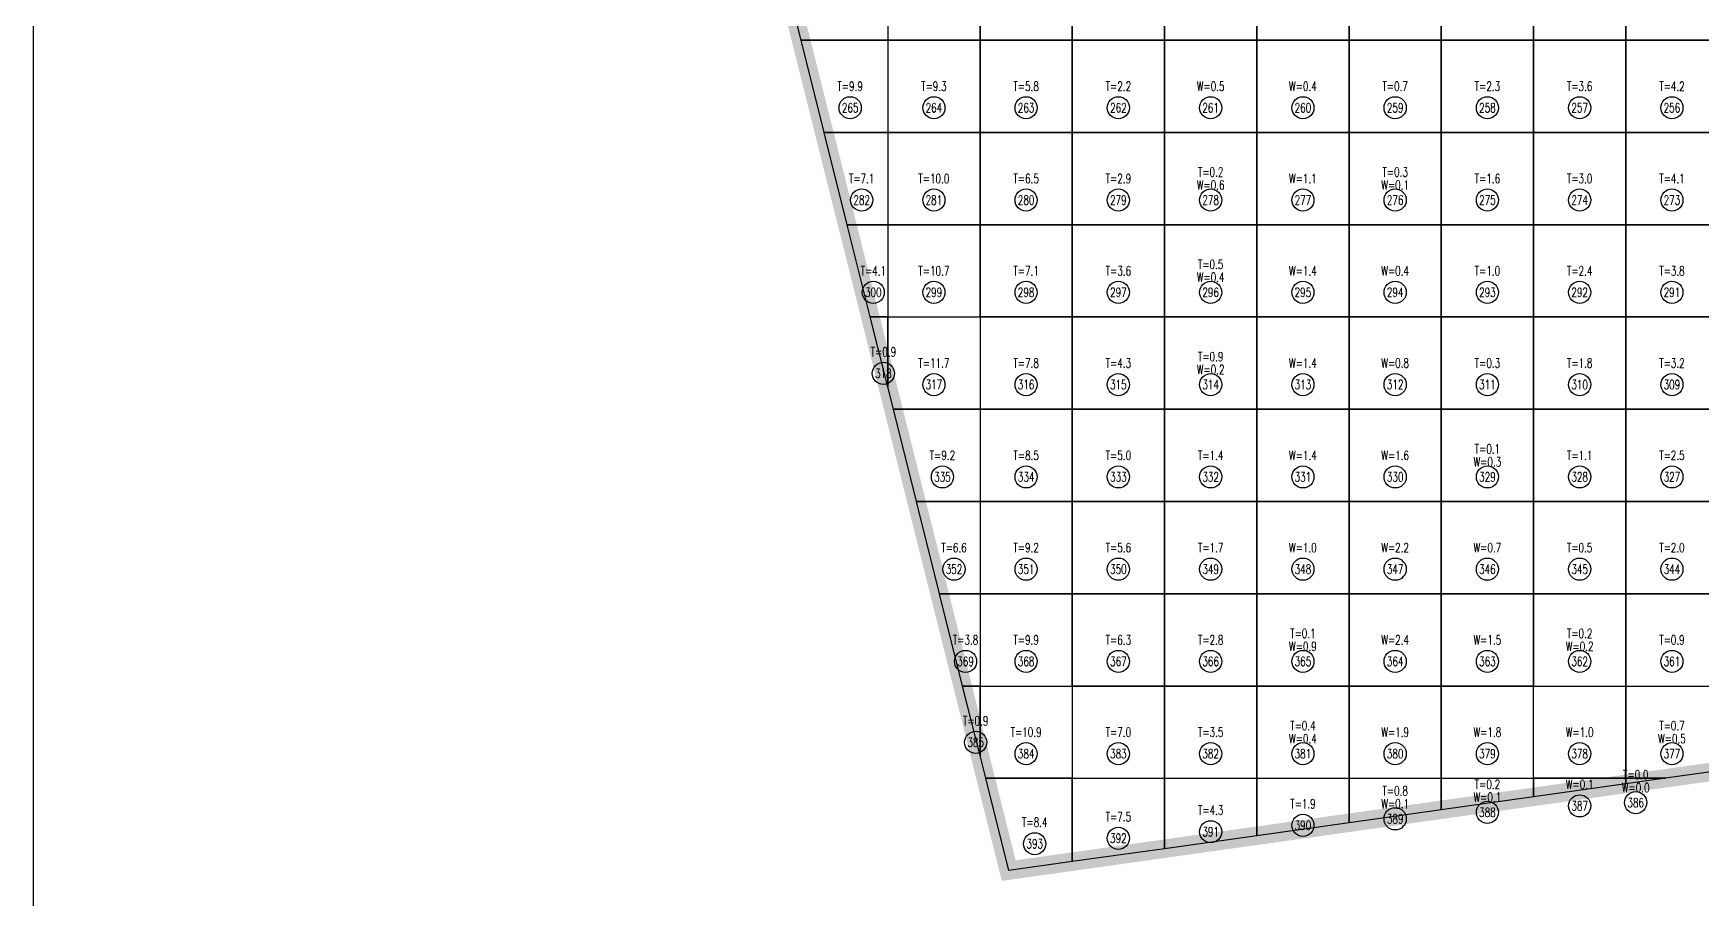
# Model space of a CAD drawing. Extents: x 4283 to 40403, y 1134 to 1764.
# Drawn here: x 13322 to 13397.3, y 1574.9 to 1614 of the extents above; entities that cross this region are included whole.
import ezdxf
from ezdxf.enums import TextEntityAlignment as Align

# ---------------------------------------------------------------- set-up
doc = ezdxf.new("R2010")
doc.units = 0
for name, color, linetype in [('tdz_14-4方格网', 2, 'Continuous'), ('tdz_14-4方格网计算', 7, 'Continuous'), ('tdz_土方计算图', 7, 'Continuous'), ('tdz_格田', 6, 'Continuous')]:
    doc.layers.add(name, color=color, linetype=linetype)
doc.styles.add('GLandNum', font='txt_____.ttf', dxfattribs={"width": 0.7, "height": 0.5})

msp = doc.modelspace()

# ---------------------------------------------------------------- linework, layer by layer
at = {"layer": 'tdz_14-4方格网', "linetype": 'Continuous'}
for points in [[(13356.411, 1614.665, 2830), (13356.411, 1617.828, 2830), (13360.577, 1617.828, 2830), (13360.577, 1613.661, 2830), (13356.662, 1613.661, 2830)], [(13360.577, 1617.828, 2830), (13360.577, 1613.661, 2830), (13364.744, 1613.661, 2830), (13364.744, 1617.828, 2830)], [(13364.744, 1617.828, 2830), (13364.744, 1613.661, 2830), (13368.911, 1613.661, 2830), (13368.911, 1617.828, 2830)], [(13368.911, 1617.828, 2830), (13368.911, 1613.661, 2830), (13373.077, 1613.661, 2830), (13373.077, 1617.828, 2830)], [(13373.077, 1617.828, 2830), (13373.077, 1613.661, 2830), (13377.244, 1613.661, 2829.913), (13377.244, 1617.828, 2829.87)], [(13377.244, 1617.828, 2829.87), (13377.244, 1613.661, 2829.913), (13381.411, 1613.661, 2829.749), (13381.411, 1617.828, 2829.706)], [(13381.411, 1617.828, 2829.706), (13381.411, 1613.661, 2829.749), (13385.577, 1613.661, 2829.584), (13385.577, 1617.828, 2829.541)], [(13385.577, 1617.828, 2829.541), (13385.577, 1613.661, 2829.584), (13389.744, 1613.661, 2829.42), (13389.744, 1617.828, 2829.377)], [(13389.744, 1617.828, 2829.377), (13389.744, 1613.661, 2829.42), (13393.911, 1613.661, 2829.256), (13393.911, 1617.828, 2829.212)], [(13393.911, 1617.828, 2829.212), (13393.911, 1613.661, 2829.256), (13398.077, 1613.661, 2829.167), (13398.077, 1617.828, 2829.167)], [(13356.662, 1613.661, 2830), (13360.577, 1613.661, 2830), (13360.577, 1609.494, 2830), (13357.704, 1609.494, 2830)], [(13360.577, 1613.661, 2830), (13360.577, 1609.494, 2830), (13364.744, 1609.494, 2830), (13364.744, 1613.661, 2830)], [(13364.744, 1613.661, 2830), (13364.744, 1609.494, 2830), (13368.911, 1609.494, 2830), (13368.911, 1613.661, 2830)], [(13368.911, 1613.661, 2830), (13368.911, 1609.494, 2830), (13373.077, 1609.494, 2830), (13373.077, 1613.661, 2830)], [(13373.077, 1613.661, 2830), (13373.077, 1609.494, 2830), (13377.244, 1609.494, 2829.957), (13377.244, 1613.661, 2829.913)], [(13377.244, 1613.661, 2829.913), (13377.244, 1609.494, 2829.957), (13381.411, 1609.494, 2829.793), (13381.411, 1613.661, 2829.749)], [(13381.411, 1613.661, 2829.749), (13381.411, 1609.494, 2829.793), (13385.577, 1609.494, 2829.628), (13385.577, 1613.661, 2829.584)], [(13385.577, 1613.661, 2829.584), (13385.577, 1609.494, 2829.628), (13389.744, 1609.494, 2829.463), (13389.744, 1613.661, 2829.42)], [(13389.744, 1613.661, 2829.42), (13389.744, 1609.494, 2829.463), (13393.911, 1609.494, 2829.299), (13393.911, 1613.661, 2829.256)], [(13393.911, 1613.661, 2829.256), (13393.911, 1609.494, 2829.299), (13398.077, 1609.494, 2829.167), (13398.077, 1613.661, 2829.167)], [(13357.704, 1609.494, 2830), (13360.577, 1609.494, 2830), (13360.577, 1605.328, 2830), (13358.747, 1605.328, 2830)], [(13360.577, 1609.494, 2830), (13360.577, 1605.328, 2830), (13364.744, 1605.328, 2830), (13364.744, 1609.494, 2830)], [(13364.744, 1609.494, 2830), (13364.744, 1605.328, 2830), (13368.911, 1605.328, 2830), (13368.911, 1609.494, 2830)], [(13368.911, 1609.494, 2830), (13368.911, 1605.328, 2830), (13373.077, 1605.328, 2830), (13373.077, 1609.494, 2830)], [(13373.077, 1609.494, 2830), (13373.077, 1605.328, 2830), (13377.244, 1605.328, 2830), (13377.244, 1609.494, 2829.957)], [(13377.244, 1609.494, 2829.957), (13377.244, 1605.328, 2830), (13381.411, 1605.328, 2829.836), (13381.411, 1609.494, 2829.793)], [(13381.411, 1609.494, 2829.793), (13381.411, 1605.328, 2829.836), (13385.577, 1605.328, 2829.672), (13385.577, 1609.494, 2829.628)], [(13385.577, 1609.494, 2829.628), (13385.577, 1605.328, 2829.672), (13389.744, 1605.328, 2829.507), (13389.744, 1609.494, 2829.463)], [(13389.744, 1609.494, 2829.463), (13389.744, 1605.328, 2829.507), (13393.911, 1605.328, 2829.343), (13393.911, 1609.494, 2829.299)], [(13393.911, 1609.494, 2829.299), (13393.911, 1605.328, 2829.343), (13398.077, 1605.328, 2829.177), (13398.077, 1609.494, 2829.167)], [(13358.747, 1605.328, 2830), (13360.577, 1605.328, 2830), (13360.577, 1601.161, 2830), (13359.789, 1601.161, 2830)], [(13360.577, 1605.328, 2830), (13360.577, 1601.161, 2830), (13364.744, 1601.161, 2830), (13364.744, 1605.328, 2830)], [(13364.744, 1605.328, 2830), (13364.744, 1601.161, 2830), (13368.911, 1601.161, 2830), (13368.911, 1605.328, 2830)], [(13368.911, 1605.328, 2830), (13368.911, 1601.161, 2830), (13373.077, 1601.161, 2830), (13373.077, 1605.328, 2830)], [(13373.077, 1605.328, 2830), (13373.077, 1601.161, 2830), (13377.244, 1601.161, 2830), (13377.244, 1605.328, 2830)], [(13377.244, 1605.328, 2830), (13377.244, 1601.161, 2830), (13381.411, 1601.161, 2829.88), (13381.411, 1605.328, 2829.836)], [(13381.411, 1605.328, 2829.836), (13381.411, 1601.161, 2829.88), (13385.577, 1601.161, 2829.715), (13385.577, 1605.328, 2829.672)], [(13385.577, 1605.328, 2829.672), (13385.577, 1601.161, 2829.715), (13389.744, 1601.161, 2829.551), (13389.744, 1605.328, 2829.507)], [(13389.744, 1605.328, 2829.507), (13389.744, 1601.161, 2829.551), (13393.911, 1601.161, 2829.386), (13393.911, 1605.328, 2829.343)], [(13393.911, 1605.328, 2829.343), (13393.911, 1601.161, 2829.386), (13398.077, 1601.161, 2829.222), (13398.077, 1605.328, 2829.177)], [(13359.789, 1601.161, 2830), (13360.577, 1601.161, 2830), (13360.577, 1598.009, 2830)], [(13360.577, 1598.009, 2830), (13360.577, 1601.161, 2830), (13364.744, 1601.161, 2830), (13364.744, 1596.994, 2830), (13360.831, 1596.994, 2830)], [(13364.744, 1601.161, 2830), (13364.744, 1596.994, 2830), (13368.911, 1596.994, 2830), (13368.911, 1601.161, 2830)], [(13368.911, 1601.161, 2830), (13368.911, 1596.994, 2830), (13373.077, 1596.994, 2830), (13373.077, 1601.161, 2830)], [(13373.077, 1601.161, 2830), (13373.077, 1596.994, 2830), (13377.244, 1596.994, 2830), (13377.244, 1601.161, 2830)], [(13377.244, 1601.161, 2830), (13377.244, 1596.994, 2830), (13381.411, 1596.994, 2829.923), (13381.411, 1601.161, 2829.88)], [(13381.411, 1601.161, 2829.88), (13381.411, 1596.994, 2829.923), (13385.577, 1596.994, 2829.758), (13385.577, 1601.161, 2829.715)], [(13385.577, 1601.161, 2829.715), (13385.577, 1596.994, 2829.758), (13389.744, 1596.994, 2829.594), (13389.744, 1601.161, 2829.551)], [(13389.744, 1601.161, 2829.551), (13389.744, 1596.994, 2829.594), (13393.911, 1596.994, 2829.429), (13393.911, 1601.161, 2829.386)], [(13393.911, 1601.161, 2829.386), (13393.911, 1596.994, 2829.429), (13398.077, 1596.994, 2829.264), (13398.077, 1601.161, 2829.222)], [(13360.831, 1596.994, 2830), (13364.744, 1596.994, 2830), (13364.744, 1592.828, 2830), (13361.873, 1592.828, 2830)], [(13364.744, 1596.994, 2830), (13364.744, 1592.828, 2830), (13368.911, 1592.828, 2830), (13368.911, 1596.994, 2830)], [(13368.911, 1596.994, 2830), (13368.911, 1592.828, 2830), (13373.077, 1592.828, 2830), (13373.077, 1596.994, 2830)], [(13373.077, 1596.994, 2830), (13373.077, 1592.828, 2830), (13377.244, 1592.828, 2830), (13377.244, 1596.994, 2830)], [(13377.244, 1596.994, 2830), (13377.244, 1592.828, 2830), (13381.411, 1592.828, 2829.968), (13381.411, 1596.994, 2829.923)], [(13381.411, 1596.994, 2829.923), (13381.411, 1592.828, 2829.968), (13385.577, 1592.828, 2829.803), (13385.577, 1596.994, 2829.758)], [(13385.577, 1596.994, 2829.758), (13385.577, 1592.828, 2829.803), (13389.744, 1592.828, 2829.638), (13389.744, 1596.994, 2829.594)], [(13389.744, 1596.994, 2829.594), (13389.744, 1592.828, 2829.638), (13393.911, 1592.828, 2829.473), (13393.911, 1596.994, 2829.429)], [(13393.911, 1596.994, 2829.429), (13393.911, 1592.828, 2829.473), (13398.077, 1592.828, 2829.307), (13398.077, 1596.994, 2829.264)], [(13361.873, 1592.828, 2830), (13364.744, 1592.828, 2830), (13364.744, 1588.661, 2830), (13362.916, 1588.661, 2830)], [(13364.744, 1592.828, 2830), (13364.744, 1588.661, 2830), (13368.911, 1588.661, 2830), (13368.911, 1592.828, 2830)], [(13368.911, 1592.828, 2830), (13368.911, 1588.661, 2830), (13373.077, 1588.661, 2830), (13373.077, 1592.828, 2830)], [(13373.077, 1592.828, 2830), (13373.077, 1588.661, 2830), (13377.244, 1588.661, 2830), (13377.244, 1592.828, 2830)], [(13377.244, 1592.828, 2830), (13377.244, 1588.661, 2830), (13381.411, 1588.661, 2830), (13381.411, 1592.828, 2829.968)], [(13381.411, 1592.828, 2829.968), (13381.411, 1588.661, 2830), (13385.577, 1588.661, 2829.846), (13385.577, 1592.828, 2829.803)], [(13385.577, 1592.828, 2829.803), (13385.577, 1588.661, 2829.846), (13389.744, 1588.661, 2829.68), (13389.744, 1592.828, 2829.638)], [(13389.744, 1592.828, 2829.638), (13389.744, 1588.661, 2829.68), (13393.911, 1588.661, 2829.513), (13393.911, 1592.828, 2829.473)], [(13393.911, 1592.828, 2829.473), (13393.911, 1588.661, 2829.513), (13398.077, 1588.661, 2829.347), (13398.077, 1592.828, 2829.307)], [(13362.916, 1588.661, 2830), (13364.744, 1588.661, 2830), (13364.744, 1584.494, 2830), (13363.958, 1584.494, 2830)], [(13364.744, 1588.661, 2830), (13364.744, 1584.494, 2830), (13368.911, 1584.494, 2830), (13368.911, 1588.661, 2830)], [(13368.911, 1588.661, 2830), (13368.911, 1584.494, 2830), (13373.077, 1584.494, 2830), (13373.077, 1588.661, 2830)], [(13373.077, 1588.661, 2830), (13373.077, 1584.494, 2830), (13377.244, 1584.494, 2830), (13377.244, 1588.661, 2830)], [(13377.244, 1588.661, 2830), (13377.244, 1584.494, 2830), (13381.411, 1584.494, 2830), (13381.411, 1588.661, 2830)], [(13381.411, 1588.661, 2830), (13381.411, 1584.494, 2830), (13385.577, 1584.494, 2829.894), (13385.577, 1588.661, 2829.846)], [(13385.577, 1588.661, 2829.846), (13385.577, 1584.494, 2829.894), (13389.744, 1584.494, 2829.727), (13389.744, 1588.661, 2829.68)], [(13389.744, 1588.661, 2829.68), (13389.744, 1584.494, 2829.727), (13393.911, 1584.494, 2829.559), (13393.911, 1588.661, 2829.513)], [(13393.911, 1588.661, 2829.513), (13393.911, 1584.494, 2829.559), (13398.077, 1584.494, 2829.449), (13398.077, 1588.661, 2829.347)], [(13363.958, 1584.494, 2830), (13364.744, 1584.494, 2830), (13364.744, 1581.352, 2830)], [(13364.744, 1581.352, 2830), (13364.744, 1584.494, 2830), (13368.911, 1584.494, 2830), (13368.911, 1580.328, 2830), (13365, 1580.328, 2830)], [(13368.911, 1584.494, 2830), (13368.911, 1580.328, 2830), (13373.077, 1580.328, 2830), (13373.077, 1584.494, 2830)], [(13373.077, 1584.494, 2830), (13373.077, 1580.328, 2830), (13377.244, 1580.328, 2830), (13377.244, 1584.494, 2830)], [(13377.244, 1584.494, 2830), (13377.244, 1580.328, 2830), (13381.411, 1580.328, 2829.988), (13381.411, 1584.494, 2830)], [(13381.411, 1584.494, 2830), (13381.411, 1580.328, 2829.988), (13385.577, 1580.328, 2829.879), (13385.577, 1584.494, 2829.894)], [(13385.577, 1584.494, 2829.894), (13385.577, 1580.328, 2829.879), (13389.744, 1580.328, 2829.77), (13389.744, 1584.494, 2829.727)], [(13389.744, 1580.328, 2829.77), (13389.744, 1584.494, 2829.727), (13393.911, 1584.494, 2829.559), (13393.911, 1580.328, 2829.661)], [(13395.7, 1580.328, 2829.614), (13393.911, 1580.328, 2829.661), (13393.911, 1584.494, 2829.559), (13398.077, 1584.494, 2829.449), (13398.077, 1580.662, 2829.583)], [(13365, 1580.328, 2830), (13368.911, 1580.328, 2830), (13368.911, 1576.564, 2829.963), (13366.043, 1576.161, 2830)], [(13368.911, 1576.564, 2829.963), (13368.911, 1580.328, 2830), (13373.077, 1580.328, 2830), (13373.077, 1577.149, 2829.908)], [(13373.077, 1577.149, 2829.908), (13373.077, 1580.328, 2830), (13377.244, 1580.328, 2830), (13377.244, 1577.735, 2829.854)], [(13377.244, 1577.735, 2829.854), (13377.244, 1580.328, 2830), (13381.411, 1580.328, 2829.988), (13381.411, 1578.32, 2829.8)], [(13381.411, 1578.32, 2829.8), (13381.411, 1580.328, 2829.988), (13385.577, 1580.328, 2829.879), (13385.577, 1578.906, 2829.746)], [(13385.577, 1578.906, 2829.746), (13385.577, 1580.328, 2829.879), (13389.744, 1580.328, 2829.77), (13389.744, 1579.491, 2829.692)], [(13389.744, 1579.491, 2829.692), (13389.744, 1580.328, 2829.77), (13393.911, 1580.328, 2829.661), (13393.911, 1580.076, 2829.637)], [(13393.911, 1580.328, 2829.661), (13395.7, 1580.328, 2829.614), (13393.911, 1580.076, 2829.637)]]:
    msp.add_polyline3d(points, close=True, dxfattribs=at)
at = {"layer": 'tdz_14-4方格网计算', "color": 7, "linetype": 'Continuous'}
for centre in [(13358.88, 1610.606), (13362.661, 1610.606), (13366.827, 1610.606), (13370.994, 1610.606), (13375.161, 1610.606), (13379.327, 1610.606), (13383.494, 1610.606), (13387.661, 1610.606), (13391.827, 1610.606), (13395.994, 1610.606), (13359.401, 1606.439), (13362.661, 1606.439), (13366.827, 1606.439), (13370.994, 1606.439), (13375.161, 1606.439), (13379.327, 1606.439), (13383.494, 1606.439), (13387.661, 1606.439), (13391.827, 1606.439), (13395.994, 1606.439), (13359.923, 1602.272), (13362.661, 1602.272), (13366.827, 1602.272), (13370.994, 1602.272), (13375.161, 1602.272), (13379.327, 1602.272), (13383.494, 1602.272), (13387.661, 1602.272), (13391.827, 1602.272), (13395.994, 1602.272), (13360.38, 1598.613), (13362.661, 1598.106), (13366.827, 1598.106), (13370.994, 1598.106), (13375.161, 1598.106), (13379.327, 1598.106), (13383.494, 1598.106), (13387.661, 1598.106), (13391.827, 1598.106), (13395.994, 1598.106), (13363.048, 1593.939), (13366.827, 1593.939), (13370.994, 1593.939), (13375.161, 1593.939), (13379.327, 1593.939), (13383.494, 1593.939), (13387.661, 1593.939), (13391.827, 1593.939), (13395.994, 1593.939), (13363.569, 1589.772), (13366.827, 1589.772), (13370.994, 1589.772), (13375.161, 1589.772), (13379.327, 1589.772), (13383.494, 1589.772), (13387.661, 1589.772), (13391.827, 1589.772), (13395.994, 1589.772), (13364.09, 1585.606), (13366.827, 1585.606), (13370.994, 1585.606), (13375.161, 1585.606), (13379.327, 1585.606), (13383.494, 1585.606), (13387.661, 1585.606), (13391.827, 1585.606), (13395.994, 1585.606), (13364.548, 1581.951), (13366.827, 1581.439), (13370.994, 1581.439), (13375.161, 1581.439), (13379.327, 1581.439), (13383.494, 1581.439), (13387.661, 1581.439), (13391.827, 1581.439), (13395.994, 1581.439), (13387.661, 1578.791), (13391.827, 1579.084), (13394.358, 1579.23), (13379.327, 1578.205), (13383.494, 1578.498), (13367.216, 1577.373), (13370.994, 1577.62), (13375.161, 1577.913)]:
    msp.add_circle(centre, 0.5, dxfattribs=at)
at = {"layer": 'tdz_土方计算图', "linetype": 'Continuous'}
msp.add_lwpolyline([(13321.99, 1514.092), (13321.99, 1514.092), (13321.99, 1674.092), (13321.99, 1674.092)], dxfattribs=at)
at = {"layer": 'tdz_格田', "linetype": 'Continuous', "lineweight": 60, "const_width": 0.833}
msp.add_lwpolyline([(13366.043, 1576.161), (13343.911, 1664.635), (13415.516, 1672.024), (13430.069, 1585.156), (13366.043, 1576.161)], close=True, dxfattribs=at)

# ---------------------------------------------------------------- texts
at = {"layer": 'tdz_14-4方格网计算', "color": 2, "linetype": 'Continuous', "style": 'GLandNum', "width": 0.7}
for s, p in [('T=9.9', (13358.88, 1611.578)), ('T=9.3', (13362.661, 1611.578)), ('T=5.8', (13366.827, 1611.578)), ('T=2.2', (13370.994, 1611.578)), ('T=0.7', (13383.494, 1611.578)), ('T=2.3', (13387.661, 1611.578)), ('T=3.6', (13391.827, 1611.578)), ('T=4.2', (13395.994, 1611.578)), ('T=0.2', (13375.161, 1607.703)), ('T=0.3', (13383.494, 1607.703)), ('T=7.1', (13359.401, 1607.411)), ('T=10.0', (13362.661, 1607.411)), ('T=6.5', (13366.827, 1607.411)), ('T=2.9', (13370.994, 1607.411)), ('T=1.6', (13387.661, 1607.411)), ('T=3.0', (13391.827, 1607.411)), ('T=4.1', (13395.994, 1607.411)), ('T=4.1', (13359.923, 1603.244)), ('T=10.7', (13362.661, 1603.244)), ('T=7.1', (13366.827, 1603.244)), ('T=3.6', (13370.994, 1603.244)), ('T=0.5', (13375.161, 1603.536)), ('T=1.0', (13387.661, 1603.244)), ('T=2.4', (13391.827, 1603.244)), ('T=3.8', (13395.994, 1603.244)), ('T=0.9', (13360.38, 1599.585)), ('T=11.7', (13362.661, 1599.078)), ('T=7.8', (13366.827, 1599.078)), ('T=4.3', (13370.994, 1599.078)), ('T=0.9', (13375.161, 1599.369)), ('T=0.3', (13387.661, 1599.078)), ('T=1.8', (13391.827, 1599.078)), ('T=3.2', (13395.994, 1599.078)), ('T=9.2', (13363.048, 1594.911)), ('T=8.5', (13366.827, 1594.911)), ('T=5.0', (13370.994, 1594.911)), ('T=1.4', (13375.161, 1594.911)), ('T=0.1', (13387.661, 1595.203)), ('T=1.1', (13391.827, 1594.911)), ('T=2.5', (13395.994, 1594.911)), ('T=6.6', (13363.569, 1590.744)), ('T=9.2', (13366.827, 1590.744)), ('T=5.6', (13370.994, 1590.744)), ('T=1.7', (13375.161, 1590.744)), ('T=0.5', (13391.827, 1590.744)), ('T=2.0', (13395.994, 1590.744)), ('T=3.8', (13364.09, 1586.578)), ('T=9.9', (13366.827, 1586.578)), ('T=6.3', (13370.994, 1586.578)), ('T=2.8', (13375.161, 1586.578)), ('T=0.1', (13379.327, 1586.869)), ('T=0.2', (13391.827, 1586.869)), ('T=0.9', (13395.994, 1586.578)), ('T=0.9', (13364.548, 1582.923)), ('T=10.9', (13366.827, 1582.411)), ('T=7.0', (13370.994, 1582.411)), ('T=3.5', (13375.161, 1582.411)), ('T=0.4', (13379.327, 1582.703)), ('T=0.7', (13395.994, 1582.703)), ('T=0.2', (13387.661, 1580.055)), ('T=0.0', (13394.358, 1580.494)), ('T=1.9', (13379.327, 1579.178)), ('T=0.8', (13383.494, 1579.762)), ('T=8.4', (13367.216, 1578.345)), ('T=7.5', (13370.994, 1578.592)), ('T=4.3', (13375.161, 1578.885))]:
    msp.add_text(s, height=0.4167, dxfattribs=at).set_placement(p, align=Align.MIDDLE_CENTER)
at = {"layer": 'tdz_14-4方格网计算', "color": 173, "linetype": 'Continuous', "style": 'GLandNum', "width": 0.7}
for s, p in [('W=0.5', (13375.161, 1611.578)), ('W=0.4', (13379.327, 1611.578)), ('W=0.6', (13375.161, 1607.119)), ('W=1.1', (13379.327, 1607.411)), ('W=0.1', (13383.494, 1607.119)), ('W=1.4', (13379.327, 1603.244)), ('W=0.4', (13383.494, 1603.244)), ('W=0.4', (13375.161, 1602.953)), ('W=0.2', (13375.161, 1598.786)), ('W=1.4', (13379.327, 1599.078)), ('W=0.8', (13383.494, 1599.078)), ('W=1.4', (13379.327, 1594.911)), ('W=1.6', (13383.494, 1594.911)), ('W=0.3', (13387.661, 1594.619)), ('W=1.0', (13379.327, 1590.744)), ('W=2.2', (13383.494, 1590.744)), ('W=0.7', (13387.661, 1590.744)), ('W=2.4', (13383.494, 1586.578)), ('W=1.5', (13387.661, 1586.578)), ('W=0.9', (13379.327, 1586.286)), ('W=0.2', (13391.827, 1586.286)), ('W=0.4', (13379.327, 1582.119)), ('W=1.9', (13383.494, 1582.411)), ('W=1.8', (13387.661, 1582.411)), ('W=1.0', (13391.827, 1582.411)), ('W=0.5', (13395.994, 1582.119)), ('W=0.1', (13391.827, 1580.056)), ('W=0.0', (13394.358, 1579.91)), ('W=0.1', (13383.494, 1579.179)), ('W=0.1', (13387.661, 1579.471))]:
    msp.add_text(s, height=0.4167, dxfattribs=at).set_placement(p, align=Align.MIDDLE_CENTER)
at = {"layer": 'tdz_14-4方格网计算', "color": 7, "linetype": 'Continuous', "style": 'GLandNum', "width": 0.7}
for s, p in [('265', (13358.88, 1610.606)), ('264', (13362.661, 1610.606)), ('263', (13366.827, 1610.606)), ('262', (13370.994, 1610.606)), ('261', (13375.161, 1610.606)), ('260', (13379.327, 1610.606)), ('259', (13383.494, 1610.606)), ('258', (13387.661, 1610.606)), ('257', (13391.827, 1610.606)), ('256', (13395.994, 1610.606)), ('282', (13359.401, 1606.439)), ('281', (13362.661, 1606.439)), ('280', (13366.827, 1606.439)), ('279', (13370.994, 1606.439)), ('278', (13375.161, 1606.439)), ('277', (13379.327, 1606.439)), ('276', (13383.494, 1606.439)), ('275', (13387.661, 1606.439)), ('274', (13391.827, 1606.439)), ('273', (13395.994, 1606.439)), ('300', (13359.923, 1602.272)), ('299', (13362.661, 1602.272)), ('298', (13366.827, 1602.272)), ('297', (13370.994, 1602.272)), ('296', (13375.161, 1602.272)), ('295', (13379.327, 1602.272)), ('294', (13383.494, 1602.272)), ('293', (13387.661, 1602.272)), ('292', (13391.827, 1602.272)), ('291', (13395.994, 1602.272)), ('318', (13360.38, 1598.613)), ('317', (13362.661, 1598.106)), ('316', (13366.827, 1598.106)), ('315', (13370.994, 1598.106)), ('314', (13375.161, 1598.106)), ('313', (13379.327, 1598.106)), ('312', (13383.494, 1598.106)), ('311', (13387.661, 1598.106)), ('310', (13391.827, 1598.106)), ('309', (13395.994, 1598.106)), ('335', (13363.048, 1593.939)), ('334', (13366.827, 1593.939)), ('333', (13370.994, 1593.939)), ('332', (13375.161, 1593.939)), ('331', (13379.327, 1593.939)), ('330', (13383.494, 1593.939)), ('329', (13387.661, 1593.939)), ('328', (13391.827, 1593.939)), ('327', (13395.994, 1593.939)), ('352', (13363.569, 1589.772)), ('351', (13366.827, 1589.772)), ('350', (13370.994, 1589.772)), ('349', (13375.161, 1589.772)), ('348', (13379.327, 1589.772)), ('347', (13383.494, 1589.772)), ('346', (13387.661, 1589.772)), ('345', (13391.827, 1589.772)), ('344', (13395.994, 1589.772)), ('369', (13364.09, 1585.606)), ('368', (13366.827, 1585.606)), ('367', (13370.994, 1585.606)), ('366', (13375.161, 1585.606)), ('365', (13379.327, 1585.606)), ('364', (13383.494, 1585.606)), ('363', (13387.661, 1585.606)), ('362', (13391.827, 1585.606)), ('361', (13395.994, 1585.606)), ('385', (13364.548, 1581.951)), ('384', (13366.827, 1581.439)), ('383', (13370.994, 1581.439)), ('382', (13375.161, 1581.439)), ('381', (13379.327, 1581.439)), ('380', (13383.494, 1581.439)), ('379', (13387.661, 1581.439)), ('378', (13391.827, 1581.439)), ('377', (13395.994, 1581.439)), ('387', (13391.827, 1579.084)), ('386', (13394.358, 1579.23)), ('389', (13383.494, 1578.498)), ('388', (13387.661, 1578.791)), ('392', (13370.994, 1577.62)), ('391', (13375.161, 1577.913)), ('390', (13379.327, 1578.205)), ('393', (13367.216, 1577.373))]:
    msp.add_text(s, height=0.4167, dxfattribs=at).set_placement(p, align=Align.MIDDLE_CENTER)

doc.saveas('drawing.dxf')
